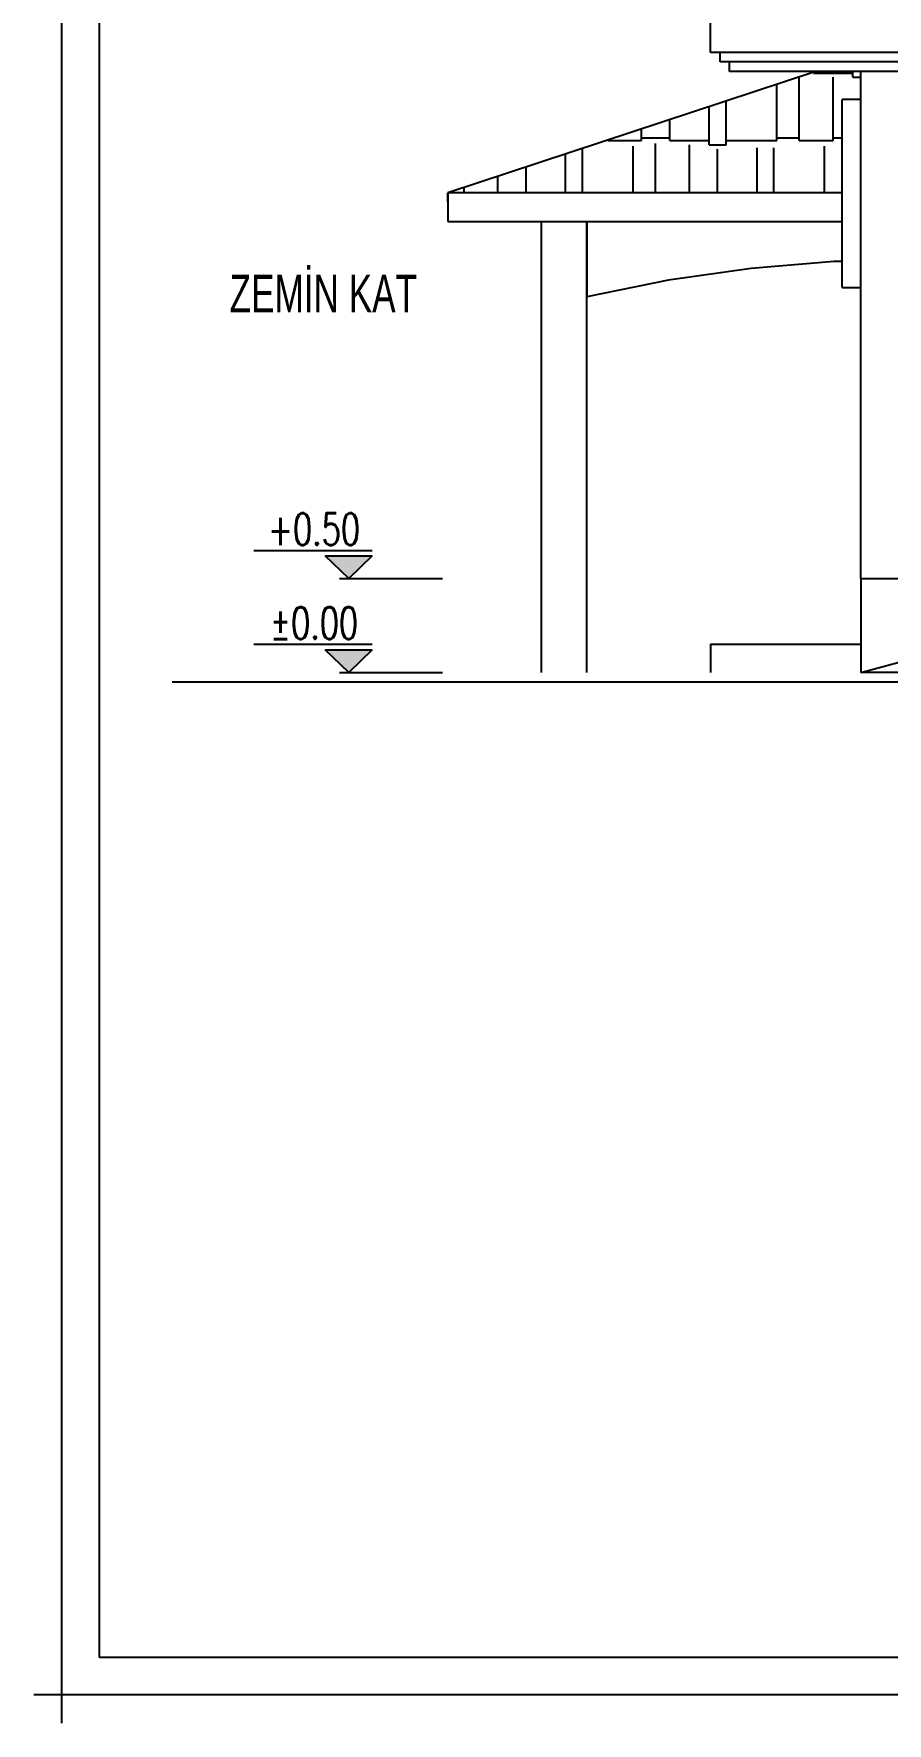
# Model space of a CAD drawing. Extents: x 3907.4 to 3911.57, y -3054.42 to -3053.7.
# Drawn here: x 3909.877 to 3909.9679, y -3054.4197 to -3054.2398 of the extents above; entities that cross this region are included whole.
import ezdxf
from ezdxf.enums import TextEntityAlignment as Align

# ---------------------------------------------------------------- set-up
doc = ezdxf.new("R2010")
doc.units = 0
doc.header["$LTSCALE"] = 2
doc.header["$MEASUREMENT"] = 0
for name, color, linetype in [('DUVAR', 7, 'CONTINUOUS'), ('KİREMİT', 9, 'CONTINUOUS'), ('TARAMA', 9, 'CONTINUOUS'), ('TEXT', 11, 'CONTINUOUS')]:
    doc.layers.add(name, color=color, linetype=linetype)
doc.layers.add('Standard', color=7, linetype='CONTINUOUS', lineweight=25)
doc.styles.add('KAPı-PEN', font='simplex.shx', dxfattribs={"width": 0.7, "height": 10})
doc.styles.add('MAHAL', font='stylu.ttf', dxfattribs={"width": 0.7, "height": 20})

msp = doc.modelspace()

# ---------------------------------------------------------------- hatches: boundary and pattern name
at = {"layer": 'TEXT'}
for points in [[(3909.91309, -3054.29541), (3909.90809, -3054.29541), (3909.91059, -3054.29781)], [(3909.91309, -3054.30541), (3909.90809, -3054.30541), (3909.91059, -3054.30781)]]:
    msp.add_hatch(color=3, dxfattribs=at).paths.add_polyline_path(points)

# ---------------------------------------------------------------- linework, layer by layer
at = {"layer": 'DUVAR', "color": 5}
for p, q in [((3909.94913, -3054.24181), (3909.94913, -3054.23781)), ((3909.95013, -3054.24181), (3909.94913, -3054.24181)), ((3909.95013, -3054.24281), (3909.95013, -3054.24181)), ((3909.95113, -3054.24281), (3909.95013, -3054.24281)), ((3909.95113, -3054.24381), (3909.95113, -3054.24281)), ((3910.08913, -3054.24381), (3909.95113, -3054.24381)), ((3909.96513, -3054.29781), (3910.03913, -3054.29781)), ((3909.96513, -3054.29781), (3909.96513, -3054.30781))]:
    msp.add_line(p, q, dxfattribs=at)
at = {"layer": 'DUVAR', "color": 3}
for p, q in [((3910.08913, -3054.24181), (3909.95013, -3054.24181)), ((3910.08913, -3054.24281), (3909.95113, -3054.24281)), ((3909.94913, -3054.30481), (3909.96513, -3054.30481)), ((3909.94913, -3054.30481), (3909.94913, -3054.30781))]:
    msp.add_line(p, q, dxfattribs=at)
at = {"layer": 'DUVAR', "color": 3, "linetype": 'ByBlock'}
for p, q in [((3909.96034, -3054.24381), (3909.92113, -3054.25675)), ((3909.96313, -3054.25675), (3909.92113, -3054.25675)), ((3909.92113, -3054.2577), (3909.92113, -3054.25675)), ((3909.92113, -3054.25675), (3909.92113, -3054.25981)), ((3909.92113, -3054.25675), (3909.92113, -3054.2577)), ((3909.92113, -3054.25981), (3909.96313, -3054.25981))]:
    msp.add_line(p, q, dxfattribs=at)
at = {"layer": 'DUVAR', "color": 4}
for p, q in [((3909.96513, -3054.29781), (3909.96513, -3054.24381)), ((3909.8918, -3054.30881), (3910.35045, -3054.30881))]:
    msp.add_line(p, q, dxfattribs=at)
at = {"layer": 'DUVAR', "color": 2, "linetype": 'ByBlock'}
for p, q in [((3909.93113, -3054.30781), (3909.93113, -3054.25981)), ((3909.93596, -3054.25981), (3909.93596, -3054.26781)), ((3909.93596, -3054.30781), (3909.93596, -3054.25981)), ((3909.95344, -3054.26481), (3909.94466, -3054.26606)), ((3909.96227, -3054.26406), (3909.95344, -3054.26481)), ((3909.96313, -3054.26404), (3909.96227, -3054.26406)), ((3909.96313, -3054.26404), (3909.96227, -3054.26406)), ((3909.94466, -3054.26606), (3909.93596, -3054.26781))]:
    msp.add_line(p, q, dxfattribs=at)
at = {"layer": 'DUVAR'}
msp.add_line((3910.03913, -3054.30781), (3909.96513, -3054.30781), dxfattribs=at)
at = {"layer": 'KİREMİT', "color": 9}
for p, q in [((3909.95857, -3054.25119), (3909.95857, -3054.2444)), ((3909.96007, -3054.24399), (3909.96007, -3054.2439)), ((3909.96007, -3054.24399), (3909.96427, -3054.24399)), ((3909.96217, -3054.25119), (3909.96217, -3054.24444)), ((3909.96427, -3054.24444), (3909.96427, -3054.24381)), ((3909.96427, -3054.24444), (3909.96513, -3054.24444)), ((3909.95617, -3054.25119), (3909.95617, -3054.24519)), ((3909.94897, -3054.25164), (3909.94897, -3054.24756)), ((3909.95077, -3054.25164), (3909.95077, -3054.24697)), ((3909.94177, -3054.25119), (3909.94177, -3054.24994)), ((3909.94477, -3054.25119), (3909.94477, -3054.24895)), ((3909.93547, -3054.25675), (3909.93547, -3054.25202)), ((3909.93817, -3054.25119), (3909.93817, -3054.25113)), ((3909.93817, -3054.25119), (3909.94177, -3054.25119)), ((3909.94087, -3054.25675), (3909.94087, -3054.25179)), ((3909.94177, -3054.25089), (3909.94477, -3054.25089)), ((3909.94327, -3054.25675), (3909.94327, -3054.25149)), ((3909.94477, -3054.25119), (3909.94897, -3054.25119)), ((3909.94687, -3054.25675), (3909.94687, -3054.25164)), ((3909.94897, -3054.25164), (3909.95077, -3054.25164)), ((3909.94987, -3054.25675), (3909.94987, -3054.25209)), ((3909.95077, -3054.25119), (3909.95617, -3054.25119)), ((3909.95407, -3054.25675), (3909.95407, -3054.25194)), ((3909.95587, -3054.25675), (3909.95587, -3054.25194)), ((3909.95617, -3054.25089), (3909.95857, -3054.25089)), ((3909.95857, -3054.25119), (3909.96217, -3054.25119)), ((3909.96127, -3054.25675), (3909.96127, -3054.25179)), ((3909.96217, -3054.25089), (3909.96313, -3054.25089)), ((3909.92947, -3054.25675), (3909.92947, -3054.254)), ((3909.93367, -3054.25675), (3909.93367, -3054.25261)), ((3909.92647, -3054.25675), (3909.92647, -3054.25499)), ((3909.92287, -3054.25675), (3909.92287, -3054.25618))]:
    msp.add_line(p, q, dxfattribs=at)
at = {"layer": 'Standard', "color": 11, "linetype": 'ByBlock'}
for p, q in [((3909.96513, -3054.24681), (3909.96313, -3054.24681)), ((3909.96313, -3054.24981), (3909.96313, -3054.24681)), ((3909.96313, -3054.26381), (3909.96313, -3054.24981)), ((3909.96313, -3054.26681), (3909.96313, -3054.26381)), ((3909.96313, -3054.26681), (3909.96513, -3054.26681))]:
    msp.add_line(p, q, dxfattribs=at)
at = {"layer": 'TARAMA'}
msp.add_line((3909.96513, -3054.30781), (3910.00213, -3054.29781), dxfattribs=at)
at = {"layer": 'TEXT', "color": 30}
for p, q in [((3909.88005, -3054.41968), (3909.88005, -3054.06008)), ((3910.36782, -3054.41668), (3909.87705, -3054.41668))]:
    msp.add_line(p, q, dxfattribs=at)
at = {"layer": 'TEXT', "color": 5, "ltscale": 50}
for p, q in [((3909.88405, -3054.41268), (3909.88405, -3054.06708)), ((3910.36082, -3054.41268), (3909.88405, -3054.41268))]:
    msp.add_line(p, q, dxfattribs=at)
at = {"layer": 'TEXT', "color": 3}
for p, q in [((3909.90049, -3054.29481), (3909.91309, -3054.29481)), ((3909.91059, -3054.29781), (3909.90809, -3054.29541)), ((3909.90809, -3054.29541), (3909.91309, -3054.29541)), ((3909.91309, -3054.29541), (3909.91059, -3054.29781)), ((3909.90959, -3054.29781), (3909.92059, -3054.29781)), ((3909.90049, -3054.30481), (3909.91309, -3054.30481)), ((3909.91059, -3054.30781), (3909.90809, -3054.30541)), ((3909.90809, -3054.30541), (3909.91309, -3054.30541)), ((3909.91309, -3054.30541), (3909.91059, -3054.30781)), ((3909.90959, -3054.30781), (3909.92059, -3054.30781))]:
    msp.add_line(p, q, dxfattribs=at)

# ---------------------------------------------------------------- texts
at = {"layer": 'TEXT', "color": 3, "style": 'MAHAL', "width": 0.7}
msp.add_text('ZEMİN KAT', height=0.004, dxfattribs=at).set_placement((3909.8979, -3054.26947))
at = {"layer": 'TEXT', "color": 3, "style": 'KAPı-PEN', "width": 0.7}
for tag, text, p in [('+0.50', '+0.50', (3909.9069, -3054.29425)), ('±0.00', '±0.00', (3909.9069, -3054.30425))]:
    msp.add_attdef(tag, text=text, height=0.0034, dxfattribs=at).set_placement(p, align=Align.CENTER)

doc.saveas('drawing.dxf')
